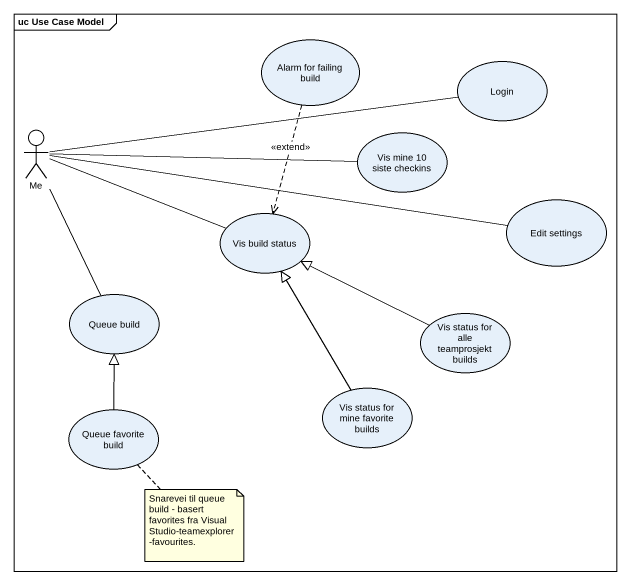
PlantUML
@startuml
mainframe uc Use Case Model
usecase "Alarm for failing build" as Alarm_for_failing_build
usecase Login
actor Me
usecase "Vis mine 10 siste checkins" as Vis_mine_10_siste_checkins
usecase "Edit settings" as Edit_settings
usecase "Vis build status" as Vis_build_status
usecase "Queue build" as Queue_build
usecase "Vis status for alle teamprosjekt builds" as Vis_status_for_alle
usecase "Vis status for mine favorite builds" as Vis_status_for_mine
usecase "Queue favorite build" as Queue_favorite_build
Alarm_for_failing_build ..> Vis_build_status : <<extend>>
Me -right- Login
Me -right- Vis_mine_10_siste_checkins
Me -right- Edit_settings
Me -right- Vis_build_status
Me -- Queue_build
Vis_status_for_alle -left-|> Vis_build_status
Vis_status_for_mine -up-|> Vis_build_status
Queue_favorite_build -up-|> Queue_build
note bottom of Queue_favorite_build : Snarevei til queue build - basert favorites fra Visual Studio-teamexplorer-favourites.
@enduml
